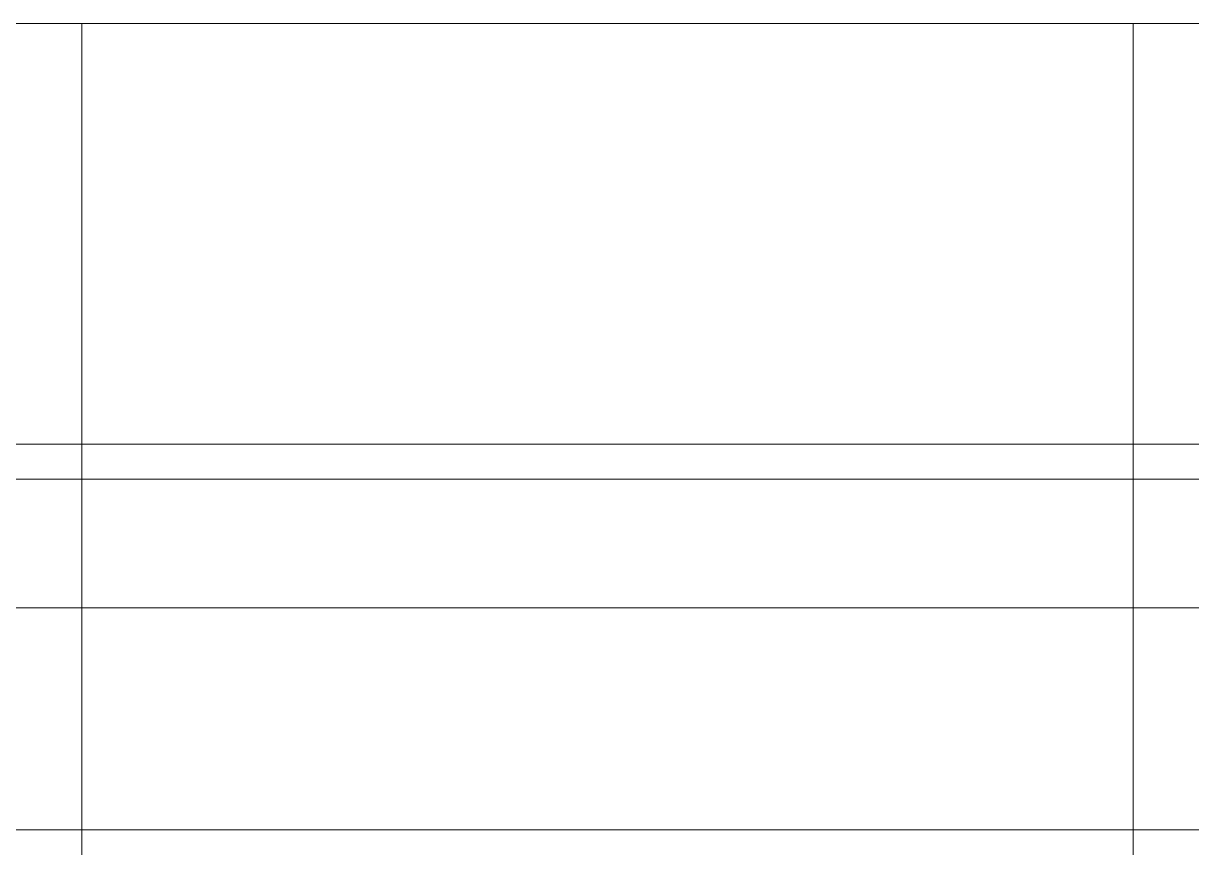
# Model space of a CAD drawing. Header units: metres. Extents: x 118 to 451, y -76 to 55.
# Drawn here: x 316.5911 to 316.6911, y -15.5522 to -15.4817 of the extents above; entities that cross this region are included whole.
import ezdxf

# ---------------------------------------------------------------- set-up
doc = ezdxf.new("R2010")
doc.units = ezdxf.units.M
doc.layers.add('A-FLOR-HRAL', color=7, linetype='Continuous', lineweight=9)
doc.layers.add('A-GENM', color=7, linetype='Continuous', lineweight=9)

# ---------------------------------------------------------------- blocks, each defined once
blk = doc.blocks.new('Railing - Railing-1754849-Nivel Top-EC')
at = {"layer": 'A-FLOR-HRAL'}
blk.add_line((35.052583, -1.897969), (37.741821, -0.752576), dxfattribs=at)
blk = doc.blocks.new('Grating Peldaño - 980 x 1000-V26-Nivel Top-EC')
at = {"layer": 'A-GENM'}
for p, q in [((0.421, -0.5), (0.421, 0.5)), ((0.44, 0.5), (0.44, -0.5)), ((0.451, 0.5), (0.451, -0.5)), ((0.454, -0.5), (0.454, 0.5)), ((-0.442367, 0.045), (0.49, 0.045)), ((0.49, -0.045), (-0.442166, -0.045))]:
    blk.add_line(p, q, dxfattribs=at)

msp = doc.modelspace()

# ---------------------------------------------------------------- block references
at = {"layer": 'A-FLOR-HRAL', "rotation": 336.93}
msp.add_blockref('Railing - Railing-1754849-Nivel Top-EC', (284.637507, 0), dxfattribs=at)
at = {"layer": 'A-GENM', "rotation": 89.9999999999999}
msp.add_blockref('Grating Peldaño - 980 x 1000-V26-Nivel Top-EC', (316.641092, -15.971728), dxfattribs=at)

doc.saveas('drawing.dxf')
